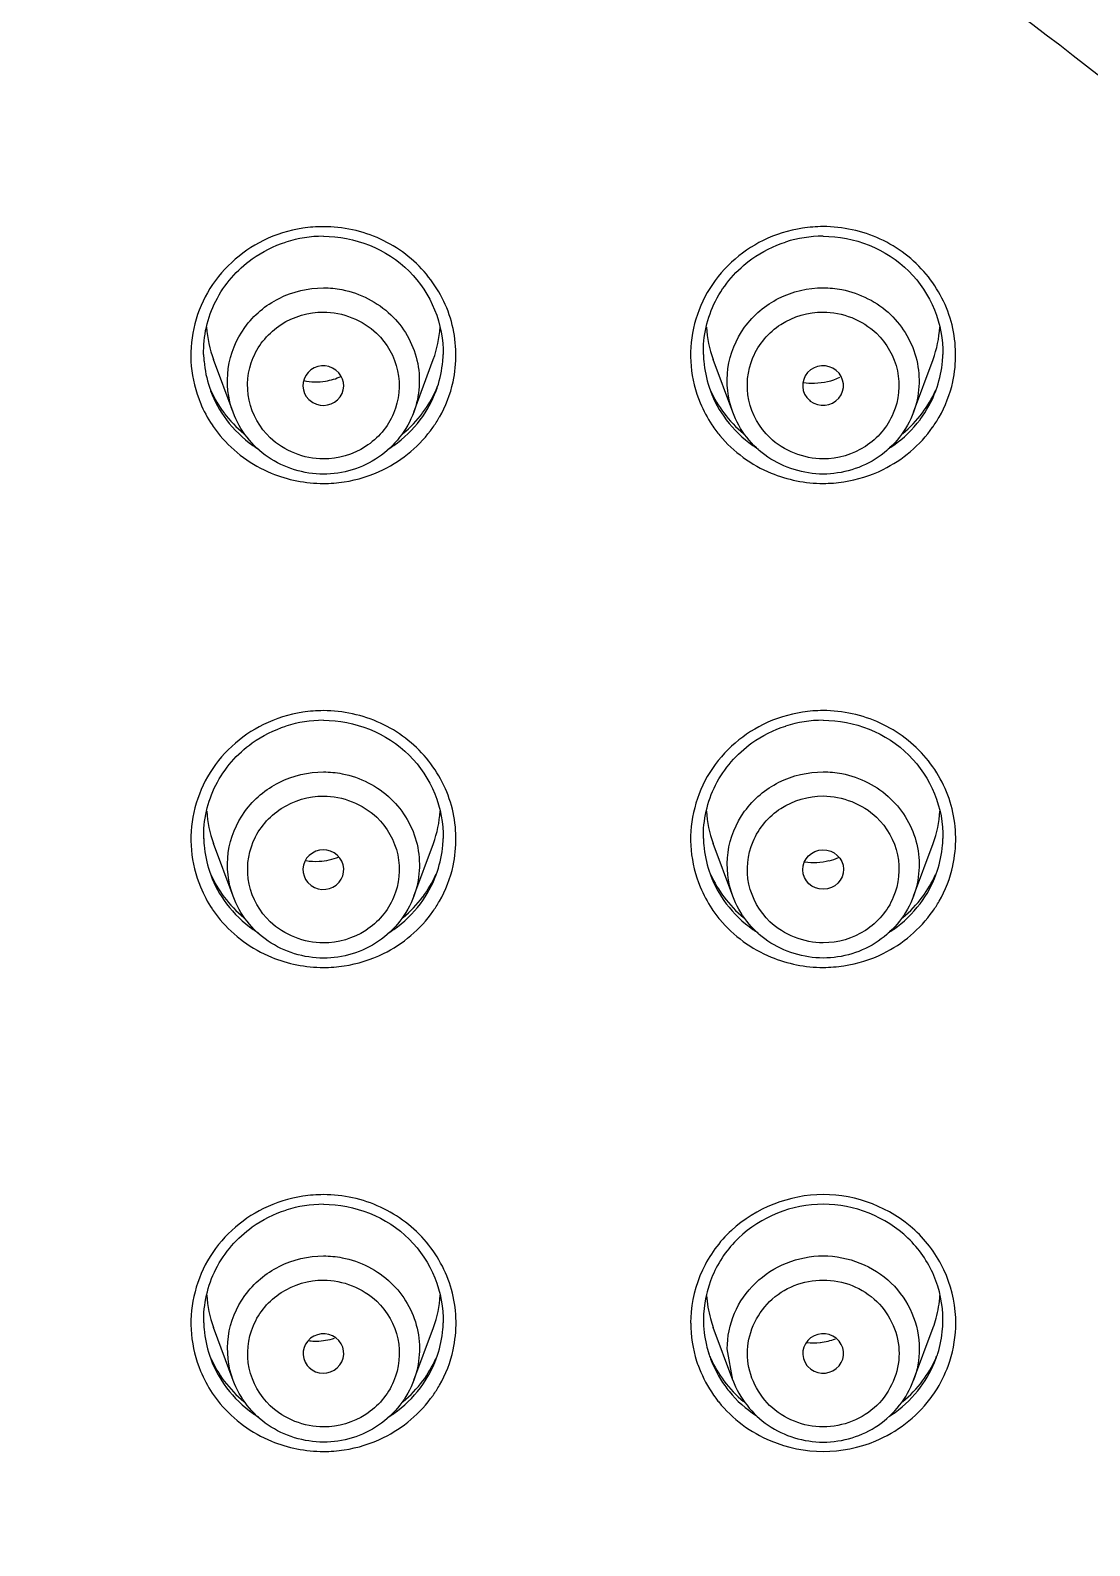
# Model space of a CAD drawing. Extents: x 1777 to 3131, y 3495 to 4487.
# Drawn here: x 2299.04 to 2314.72, y 4119.38 to 4141.81 of the extents above; entities that cross this region are included whole.
import ezdxf

# ---------------------------------------------------------------- set-up
doc = ezdxf.new("R2010")
doc.units = 0
doc.header["$LTSCALE"] = 30
doc.header["$MEASUREMENT"] = 0
for name, color, linetype in [('F3A55-R01_DXF_CONTINUOUS_LINE', 7, 'CONTINUOUS'), ('F3A55-R02_DXF_CONTINUOUS_LINE', 7, 'CONTINUOUS'), ('F3A55-R05_DXF_CONTINUOUS_LINE', 7, 'CONTINUOUS')]:
    doc.layers.add(name, color=color, linetype=linetype)

msp = doc.modelspace()

# ---------------------------------------------------------------- linework, layer by layer
at = {"layer": 'F3A55-R01_DXF_CONTINUOUS_LINE', "color": 9, "linetype": 'Continuous'}
for points, knots in [([(2291.632, 4163.749, 0), (2295.944, 4163.049, 0), (2304.434, 4160.78, 0), (2316.168, 4154.894, 0), (2326.405, 4146.785, 0), (2334.693, 4136.797, 0), (2340.671, 4125.36, 0), (2344.078, 4112.966, 0), (2344.762, 4100.161, 0), (2343.382, 4091.714, 0), (2342.255, 4087.625, 0)], [0, 0, 0, 0, 0.127243, 0.253926, 0.379839, 0.504913, 0.62922, 0.752956, 0.876436, 1, 1, 1, 1]), ([(2343.73, 4100.92, 0), (2343.731, 4107.979, 0), (2341.109, 4122.28, 0), (2329.833, 4140.943, 0), (2312.675, 4154.694, 0), (2298.688, 4159.478, 0), (2291.523, 4160.642, 0)], [0, 0, 0, 0, 0.246653, 0.495135, 0.746378, 1, 1, 1, 1]), ([(2219.682, 4100.723, 0), (2219.681, 4104.615, 0), (2220.475, 4112.433, 0), (2224.002, 4123.683, 0), (2229.73, 4134.05, 0), (2237.432, 4143.13, 0), (2246.816, 4150.577, 0), (2261.054, 4157.948, 0), (2281.172, 4161.836, 0), (2301.291, 4157.954, 0), (2315.533, 4150.591, 0), (2324.917, 4143.144, 0), (2332.626, 4134.07, 0), (2338.356, 4123.704, 0), (2341.887, 4112.455, 0), (2342.683, 4104.638, 0), (2342.683, 4100.746, 0)], [0, 0, 0, 0, 0.061575, 0.123304, 0.185315, 0.247693, 0.310467, 0.373601, 0.500005, 0.626397, 0.689539, 0.752312, 0.814687, 0.876699, 0.938429, 1, 1, 1, 1]), ([(2341.643, 4102.766, 0), (2341.469, 4107.612, 0), (2339.858, 4117.326, 0), (2333.819, 4130.815, 0), (2324.546, 4142.441, 0), (2316.6, 4148.461, 0), (2312.324, 4150.946, 0)], [0, 0, 0, 0, 0.247793, 0.496678, 0.747332, 1, 1, 1, 1])]:
    msp.add_open_spline(points, degree=3, knots=knots, dxfattribs=at)
at = {"layer": 'F3A55-R02_DXF_CONTINUOUS_LINE', "color": 7, "linetype": 'Continuous'}
msp.add_line((2312.447, 4122.15, 0), (2312.447, 4122.15, 0), dxfattribs=at)
at = {"layer": 'F3A55-R02_DXF_CONTINUOUS_LINE', "color": 9, "linetype": 'Continuous'}
for centre, radius, start, end in [((2303.376, 4136.888, 0), 2.02, 98.7151, 116.0871), ((2303.376, 4136.877, 0), 2.03, 90.0145, 98.682), ((2310.776, 4136.889, 0), 2.02, 98.7151, 116.0871), ((2310.776, 4136.878, 0), 2.03, 90.0145, 98.682), ((2303.275, 4137.011, 0), 1.862, 185.2102, 202.5484), ((2310.675, 4137.012, 0), 1.862, 185.2102, 202.5484), ((2303.308, 4137.074, 0), 1.709, 200.4537, 216.88), ((2303.444, 4137.075, 0), 1.709, 323.1362, 339.5625), ((2303.465, 4137.016, 0), 1.876, 330.26, 347.5483), ((2310.708, 4137.076, 0), 1.709, 200.4537, 216.88), ((2310.844, 4137.076, 0), 1.709, 323.1362, 339.5625), ((2310.865, 4137.017, 0), 1.876, 330.26, 347.5483), ((2303.295, 4137.022, 0), 1.885, 202.6166, 213.8624), ((2310.695, 4137.023, 0), 1.885, 202.6166, 213.8624), ((2303.454, 4137.023, 0), 1.888, 324.839, 330.2324), ((2310.854, 4137.024, 0), 1.888, 324.839, 330.2324), ((2303.309, 4137.031, 0), 1.902, 213.854, 219.8035), ((2310.709, 4137.032, 0), 1.902, 213.854, 219.8035), ((2303.352, 4137.117, 0), 1.77, 234.8788, 237.9224), ((2303.4, 4137.117, 0), 1.77, 302.0922, 305.1373), ((2310.752, 4137.118, 0), 1.77, 234.8788, 237.9224), ((2310.8, 4137.118, 0), 1.77, 302.0922, 305.1373), ((2303.376, 4137.136, 0), 2.03, 270.0145, 278.682), ((2303.376, 4137.126, 0), 2.02, 278.7151, 296.0871), ((2310.776, 4137.137, 0), 2.03, 270.0145, 278.682), ((2310.776, 4137.127, 0), 2.02, 278.7151, 296.0871), ((2303.377, 4129.723, 0), 2.02, 98.7151, 116.0871), ((2303.377, 4129.713, 0), 2.03, 90.0145, 98.682), ((2310.777, 4129.724, 0), 2.02, 98.7151, 116.0871), ((2310.777, 4129.714, 0), 2.03, 90.0145, 98.682), ((2303.276, 4129.847, 0), 1.862, 185.2102, 202.5484), ((2310.676, 4129.848, 0), 1.862, 185.2102, 202.5484), ((2303.309, 4129.91, 0), 1.709, 200.4537, 216.88), ((2303.445, 4129.91, 0), 1.709, 323.1362, 339.5625), ((2303.466, 4129.852, 0), 1.876, 330.26, 347.5483), ((2310.709, 4129.911, 0), 1.709, 200.4537, 216.88), ((2310.845, 4129.911, 0), 1.709, 323.1362, 339.5625), ((2310.866, 4129.853, 0), 1.876, 330.26, 347.5483), ((2303.296, 4129.858, 0), 1.885, 202.6166, 213.8624), ((2310.696, 4129.859, 0), 1.885, 202.6166, 213.8624), ((2303.455, 4129.859, 0), 1.888, 324.839, 330.2324), ((2310.855, 4129.86, 0), 1.888, 324.839, 330.2324), ((2303.31, 4129.866, 0), 1.902, 213.854, 219.8035), ((2310.71, 4129.867, 0), 1.902, 213.854, 219.8035), ((2303.353, 4129.953, 0), 1.77, 234.8788, 237.9224), ((2303.401, 4129.953, 0), 1.77, 302.0922, 305.1373), ((2310.753, 4129.954, 0), 1.77, 234.8788, 237.9224), ((2310.801, 4129.954, 0), 1.77, 302.0922, 305.1373), ((2303.377, 4129.972, 0), 2.03, 270.0145, 278.682), ((2303.377, 4129.961, 0), 2.02, 278.7151, 296.0871), ((2310.777, 4129.973, 0), 2.03, 270.0145, 278.682), ((2310.777, 4129.962, 0), 2.02, 278.7151, 296.0871), ((2303.378, 4122.559, 0), 2.02, 98.7151, 116.0871), ((2303.378, 4122.549, 0), 2.03, 90.0145, 98.682), ((2310.634, 4122.679, 0), 1.82, 177.5672, 180.0057), ((2310.921, 4122.679, 0), 1.82, 0.0106, 2.5693), ((2303.277, 4122.682, 0), 1.862, 185.2102, 202.5484), ((2303.31, 4122.746, 0), 1.709, 200.4537, 216.88), ((2303.446, 4122.746, 0), 1.709, 323.1362, 339.5625), ((2303.467, 4122.688, 0), 1.876, 330.26, 347.5483), ((2310.657, 4122.677, 0), 1.842, 197.7668, 198.7072), ((2310.848, 4122.746, 0), 1.706, 323.4117, 339.5504), ((2310.899, 4122.677, 0), 1.842, 340.1843, 342.2435), ((2303.297, 4122.693, 0), 1.885, 202.6166, 213.8624), ((2310.658, 4122.677, 0), 1.843, 198.7077, 199.8113), ((2310.694, 4122.692, 0), 1.881, 199.8621, 213.2555), ((2310.862, 4122.692, 0), 1.881, 326.7263, 340.1329), ((2303.456, 4122.695, 0), 1.888, 324.839, 330.2324), ((2303.311, 4122.702, 0), 1.902, 213.854, 219.8035), ((2310.704, 4122.699, 0), 1.893, 213.2509, 216.8081), ((2310.708, 4122.702, 0), 1.898, 216.81, 218.867), ((2310.852, 4122.699, 0), 1.894, 322.6582, 326.7312), ((2303.354, 4122.788, 0), 1.77, 234.8788, 237.9224), ((2303.402, 4122.788, 0), 1.77, 302.0922, 305.1373), ((2310.803, 4122.788, 0), 1.768, 302.3312, 305.9475), ((2303.378, 4122.807, 0), 2.03, 270.0145, 278.682), ((2303.378, 4122.797, 0), 2.02, 278.7151, 296.0871), ((2310.778, 4122.801, 0), 2.022, 247.3654, 292.5877)]:
    msp.add_arc(centre, radius, start, end, dxfattribs=at)
at = {"layer": 'F3A55-R02_DXF_CONTINUOUS_LINE', "color": 7, "linetype": 'Continuous'}
for centre, radius, start, end in [((2303.377, 4136.921, 0), 1.844, 90.0545, 107.5744), ((2310.777, 4136.922, 0), 1.844, 90.0545, 107.5744), ((2303.247, 4137.055, 0), 1.645, 181.4713, 184.8665), ((2303.505, 4137.055, 0), 1.645, 355.1493, 358.537), ((2310.647, 4137.056, 0), 1.645, 181.4713, 184.8665), ((2310.905, 4137.056, 0), 1.645, 355.1493, 358.537), ((2303.274, 4137.058, 0), 1.671, 184.887, 198.4233), ((2303.478, 4137.058, 0), 1.671, 341.5932, 355.1287), ((2310.674, 4137.059, 0), 1.671, 184.887, 198.4233), ((2310.878, 4137.059, 0), 1.671, 341.5932, 355.1287), ((2303.252, 4137.051, 0), 1.648, 198.4463, 200.3758), ((2303.288, 4137.191, 0), 1.731, 202.4826, 204.2406), ((2303.307, 4137.201, 0), 1.752, 204.2668, 216.8864), ((2303.444, 4137.201, 0), 1.752, 323.1297, 335.7493), ((2303.464, 4137.191, 0), 1.731, 335.7755, 337.534), ((2303.5, 4137.051, 0), 1.648, 339.6404, 341.5703), ((2310.652, 4137.052, 0), 1.648, 198.4463, 200.3758), ((2310.688, 4137.192, 0), 1.731, 202.4826, 204.2406), ((2310.707, 4137.202, 0), 1.752, 204.2668, 216.8864), ((2310.844, 4137.202, 0), 1.752, 323.1297, 335.7493), ((2310.864, 4137.192, 0), 1.731, 335.7755, 337.534), ((2310.9, 4137.052, 0), 1.648, 339.6404, 341.5703), ((2303.338, 4137.226, 0), 1.792, 216.9604, 230.4715), ((2303.414, 4137.226, 0), 1.792, 309.5446, 323.0558), ((2310.738, 4137.227, 0), 1.792, 216.9604, 230.4715), ((2310.814, 4137.227, 0), 1.792, 309.5446, 323.0558), ((2303.378, 4129.756, 0), 1.844, 90.0545, 107.5744), ((2310.778, 4129.757, 0), 1.844, 90.0545, 107.5744), ((2303.248, 4129.891, 0), 1.645, 181.4713, 184.8665), ((2303.275, 4129.893, 0), 1.671, 184.887, 198.4233), ((2303.479, 4129.893, 0), 1.671, 341.5932, 355.1287), ((2303.506, 4129.891, 0), 1.645, 355.1493, 358.537), ((2310.648, 4129.892, 0), 1.645, 181.4713, 184.8665), ((2310.675, 4129.894, 0), 1.671, 184.887, 198.4233), ((2310.879, 4129.894, 0), 1.671, 341.5932, 355.1287), ((2310.906, 4129.892, 0), 1.645, 355.1493, 358.537), ((2303.253, 4129.887, 0), 1.648, 198.4463, 200.3758), ((2303.289, 4130.027, 0), 1.731, 202.4826, 204.2406), ((2303.308, 4130.036, 0), 1.752, 204.2668, 216.8864), ((2303.445, 4130.036, 0), 1.752, 323.1297, 335.7493), ((2303.465, 4130.027, 0), 1.731, 335.7755, 337.534), ((2303.501, 4129.887, 0), 1.648, 339.6404, 341.5703), ((2310.653, 4129.888, 0), 1.648, 198.4463, 200.3758), ((2310.689, 4130.028, 0), 1.731, 202.4826, 204.2406), ((2310.708, 4130.037, 0), 1.752, 204.2668, 216.8864), ((2310.845, 4130.037, 0), 1.752, 323.1297, 335.7493), ((2310.865, 4130.028, 0), 1.731, 335.7755, 337.534), ((2310.901, 4129.888, 0), 1.648, 339.6404, 341.5703), ((2303.339, 4130.062, 0), 1.792, 216.9604, 230.4715), ((2303.415, 4130.062, 0), 1.792, 309.5446, 323.0558), ((2310.739, 4130.063, 0), 1.792, 216.9604, 230.4715), ((2310.815, 4130.063, 0), 1.792, 309.5446, 323.0558), ((2303.379, 4122.592, 0), 1.844, 90.0545, 107.5744), ((2303.249, 4122.726, 0), 1.645, 181.4713, 184.8665), ((2303.276, 4122.729, 0), 1.671, 184.887, 198.4233), ((2303.48, 4122.729, 0), 1.671, 341.5932, 355.1287), ((2303.507, 4122.726, 0), 1.645, 355.1493, 358.537), ((2310.676, 4122.732, 0), 1.672, 180.0402, 193.1263), ((2310.871, 4122.734, 0), 1.681, 342.4949, 355.1764), ((2310.898, 4122.731, 0), 1.653, 355.1887, 359.9996), ((2310.675, 4122.732, 0), 1.671, 193.1406, 197.5626), ((2303.254, 4122.723, 0), 1.648, 198.4463, 200.3758), ((2303.29, 4122.863, 0), 1.731, 202.4826, 204.2406), ((2303.309, 4122.872, 0), 1.752, 204.2668, 216.8864), ((2303.446, 4122.872, 0), 1.752, 323.1297, 335.7493), ((2303.466, 4122.863, 0), 1.731, 335.7755, 337.534), ((2303.502, 4122.723, 0), 1.648, 339.6404, 341.5703), ((2310.685, 4122.861, 0), 1.725, 201.5616, 204.2347), ((2310.683, 4122.734, 0), 1.679, 197.5617, 200.3777), ((2310.708, 4122.746, 0), 1.707, 200.4459, 215.553), ((2310.707, 4122.872, 0), 1.75, 204.2646, 216.9006), ((2310.849, 4122.872, 0), 1.75, 323.1156, 335.7516), ((2310.871, 4122.861, 0), 1.725, 335.7815, 338.45), ((2310.885, 4122.73, 0), 1.667, 339.6413, 342.4729), ((2303.34, 4122.898, 0), 1.792, 216.9604, 230.4715), ((2303.416, 4122.898, 0), 1.792, 309.5446, 323.0558), ((2310.741, 4122.9, 0), 1.794, 216.9688, 230.4679), ((2310.716, 4122.752, 0), 1.717, 215.5496, 219.1158), ((2310.815, 4122.9, 0), 1.794, 309.5552, 323.0474)]:
    msp.add_arc(centre, radius, start, end, dxfattribs=at)
at = {"layer": 'F3A55-R02_DXF_CONTINUOUS_LINE', "color": 9, "linetype": 'Continuous'}
for points, knots in [([(2284.648, 4158.785, 0), (2289.945, 4158.488, 0), (2300.486, 4156.523, 0), (2314.93, 4149.652, 0), (2327.019, 4139.344, 0), (2332.963, 4130.591, 0), (2335.271, 4125.939, 0)], [0, 0, 0, 0, 0.252458, 0.503639, 0.75287, 1, 1, 1, 1]), ([(2340.26, 4100.555, 0), (2340.26, 4104.294, 0), (2339.495, 4111.803, 0), (2336.102, 4122.608, 0), (2330.597, 4132.564, 0), (2323.194, 4141.284, 0), (2314.18, 4148.434, 0), (2303.903, 4153.743, 0), (2292.762, 4157.01, 0), (2285.032, 4157.745, 0), (2281.173, 4157.744, 0)], [0, 0, 0, 0, 0.123011, 0.246323, 0.370202, 0.494815, 0.620217, 0.746344, 0.873021, 1, 1, 1, 1]), ([(2281.173, 4157.32, 0), (2285.005, 4157.32, 0), (2292.681, 4156.591, 0), (2303.743, 4153.347, 0), (2313.947, 4148.075, 0), (2322.897, 4140.975, 0), (2330.248, 4132.318, 0), (2335.714, 4122.432, 0), (2339.083, 4111.703, 0), (2339.843, 4104.247, 0), (2339.843, 4100.535, 0)], [0, 0, 0, 0, 0.126979, 0.253656, 0.379783, 0.505185, 0.629798, 0.753677, 0.876989, 1, 1, 1, 1]), ([(2290.42, 4151.979, 0), (2295.73, 4151.073, 0), (2306.107, 4147.681, 0), (2319.377, 4138.284, 0), (2329.144, 4125.446, 0), (2332.705, 4115.306, 0), (2333.646, 4110.142, 0)], [0, 0, 0, 0, 0.253201, 0.504427, 0.75322, 1, 1, 1, 1]), ([(2305.296, 4136.612, 0), (2305.356, 4136.885, 0), (2305.349, 4137.47, 0), (2304.948, 4138.248, 0), (2304.246, 4138.782, 0), (2303.664, 4138.907, 0), (2303.376, 4138.907, 0)], [0, 0, 0, 0, 0.246406, 0.494418, 0.745837, 1, 1, 1, 1]), ([(2312.696, 4136.613, 0), (2312.756, 4136.886, 0), (2312.749, 4137.471, 0), (2312.348, 4138.249, 0), (2311.646, 4138.783, 0), (2311.064, 4138.908, 0), (2310.776, 4138.908, 0)], [0, 0, 0, 0, 0.246406, 0.494418, 0.745837, 1, 1, 1, 1]), ([(2302.488, 4138.702, 0), (2302.149, 4138.535, 0), (2301.558, 4137.997, 0), (2301.387, 4137.212, 0), (2301.42, 4136.842, 0)], [0, 0, 0, 0, 0.503911, 1, 1, 1, 1]), ([(2309.888, 4138.703, 0), (2309.549, 4138.536, 0), (2308.958, 4137.998, 0), (2308.787, 4137.213, 0), (2308.82, 4136.843, 0)], [0, 0, 0, 0, 0.503911, 1, 1, 1, 1]), ([(2302.489, 4131.537, 0), (2302.15, 4131.371, 0), (2301.559, 4130.832, 0), (2301.388, 4130.047, 0), (2301.421, 4129.678, 0)], [0, 0, 0, 0, 0.503911, 1, 1, 1, 1]), ([(2305.297, 4129.448, 0), (2305.357, 4129.721, 0), (2305.35, 4130.305, 0), (2304.949, 4131.084, 0), (2304.247, 4131.617, 0), (2303.665, 4131.743, 0), (2303.377, 4131.743, 0)], [0, 0, 0, 0, 0.246406, 0.494418, 0.745837, 1, 1, 1, 1]), ([(2309.889, 4131.538, 0), (2309.55, 4131.372, 0), (2308.959, 4130.833, 0), (2308.788, 4130.048, 0), (2308.821, 4129.679, 0)], [0, 0, 0, 0, 0.503911, 1, 1, 1, 1]), ([(2312.697, 4129.449, 0), (2312.757, 4129.722, 0), (2312.75, 4130.307, 0), (2312.349, 4131.085, 0), (2311.647, 4131.618, 0), (2311.065, 4131.744, 0), (2310.777, 4131.744, 0)], [0, 0, 0, 0, 0.246406, 0.494418, 0.745837, 1, 1, 1, 1]), ([(2302.49, 4124.373, 0), (2302.151, 4124.207, 0), (2301.56, 4123.668, 0), (2301.389, 4122.883, 0), (2301.422, 4122.513, 0)], [0, 0, 0, 0, 0.503911, 1, 1, 1, 1]), ([(2305.298, 4122.283, 0), (2305.358, 4122.557, 0), (2305.351, 4123.141, 0), (2304.95, 4123.919, 0), (2304.248, 4124.453, 0), (2303.666, 4124.579, 0), (2303.378, 4124.579, 0)], [0, 0, 0, 0, 0.246406, 0.494418, 0.745837, 1, 1, 1, 1]), ([(2312.739, 4122.761, 0), (2312.728, 4123.002, 0), (2312.608, 4123.487, 0), (2312.023, 4124.287, 0), (2310.776, 4124.776, 0), (2309.529, 4124.284, 0), (2308.946, 4123.483, 0), (2308.827, 4122.997, 0), (2308.816, 4122.756, 0)], [0, 0, 0, 0, 0.124284, 0.249629, 0.500001, 0.750368, 0.875715, 1, 1, 1, 1])]:
    msp.add_open_spline(points, degree=3, knots=knots, dxfattribs=at)
at = {"layer": 'F3A55-R02_DXF_CONTINUOUS_LINE', "color": 7, "linetype": 'Continuous'}
for points, knots in [([(2303.376, 4138.765, 0), (2303.833, 4138.765, 0), (2304.777, 4138.403, 0), (2305.16, 4137.457, 0), (2305.149, 4137.013, 0)], [0, 0, 0, 0, 0.507035, 1, 1, 1, 1]), ([(2310.776, 4138.766, 0), (2311.233, 4138.766, 0), (2312.177, 4138.404, 0), (2312.56, 4137.458, 0), (2312.549, 4137.014, 0)], [0, 0, 0, 0, 0.507035, 1, 1, 1, 1]), ([(2301.603, 4137.013, 0), (2301.596, 4137.283, 0), (2301.722, 4137.841, 0), (2302.098, 4138.269, 0), (2302.321, 4138.429, 0)], [0, 0, 0, 0, 0.496276, 1, 1, 1, 1]), ([(2309.003, 4137.014, 0), (2308.996, 4137.284, 0), (2309.122, 4137.842, 0), (2309.498, 4138.27, 0), (2309.721, 4138.43, 0)], [0, 0, 0, 0, 0.496276, 1, 1, 1, 1]), ([(2303.377, 4131.601, 0), (2303.834, 4131.601, 0), (2304.778, 4131.239, 0), (2305.161, 4130.293, 0), (2305.15, 4129.849, 0)], [0, 0, 0, 0, 0.507035, 1, 1, 1, 1]), ([(2310.777, 4131.602, 0), (2311.234, 4131.602, 0), (2312.178, 4131.24, 0), (2312.561, 4130.294, 0), (2312.55, 4129.85, 0)], [0, 0, 0, 0, 0.507035, 1, 1, 1, 1]), ([(2301.604, 4129.848, 0), (2301.597, 4130.119, 0), (2301.723, 4130.676, 0), (2302.099, 4131.105, 0), (2302.322, 4131.265, 0)], [0, 0, 0, 0, 0.496276, 1, 1, 1, 1]), ([(2309.004, 4129.849, 0), (2308.997, 4130.12, 0), (2309.123, 4130.677, 0), (2309.499, 4131.106, 0), (2309.722, 4131.266, 0)], [0, 0, 0, 0, 0.496276, 1, 1, 1, 1]), ([(2303.378, 4124.436, 0), (2303.835, 4124.436, 0), (2304.779, 4124.075, 0), (2305.162, 4123.129, 0), (2305.151, 4122.684, 0)], [0, 0, 0, 0, 0.507035, 1, 1, 1, 1]), ([(2312.551, 4122.727, 0), (2312.551, 4122.949, 0), (2312.457, 4123.402, 0), (2311.935, 4124.157, 0), (2310.778, 4124.625, 0), (2309.621, 4124.157, 0), (2309.099, 4123.401, 0), (2309.005, 4122.949, 0), (2309.005, 4122.727, 0)], [0, 0, 0, 0, 0.123856, 0.249059, 0.499999, 0.75094, 0.876144, 1, 1, 1, 1]), ([(2301.605, 4122.684, 0), (2301.598, 4122.955, 0), (2301.724, 4123.512, 0), (2302.1, 4123.941, 0), (2302.323, 4124.101, 0)], [0, 0, 0, 0, 0.496276, 1, 1, 1, 1])]:
    msp.add_open_spline(points, degree=3, knots=knots, dxfattribs=at)
for points in [[(2302.321, 4138.429, 0), (2302.473, 4138.537, 0), (2302.643, 4138.622, 0), (2302.821, 4138.679, 0)], [(2309.721, 4138.43, 0), (2309.873, 4138.538, 0), (2310.043, 4138.623, 0), (2310.221, 4138.68, 0)], [(2302.322, 4131.265, 0), (2302.474, 4131.373, 0), (2302.644, 4131.458, 0), (2302.822, 4131.514, 0)], [(2309.722, 4131.266, 0), (2309.874, 4131.374, 0), (2310.044, 4131.459, 0), (2310.222, 4131.516, 0)], [(2302.323, 4124.101, 0), (2302.475, 4124.209, 0), (2302.645, 4124.294, 0), (2302.823, 4124.35, 0)]]:
    msp.add_open_spline(points, degree=3, dxfattribs=at)
at = {"layer": 'F3A55-R02_DXF_CONTINUOUS_LINE', "color": 9, "linetype": 'Continuous'}
for points in [[(2301.941, 4136.049, 0), (2302.05, 4135.903, 0), (2302.185, 4135.774, 0), (2302.333, 4135.669, 0)], [(2304.419, 4135.669, 0), (2304.568, 4135.774, 0), (2304.702, 4135.903, 0), (2304.811, 4136.049, 0)], [(2309.341, 4136.05, 0), (2309.45, 4135.904, 0), (2309.585, 4135.775, 0), (2309.733, 4135.67, 0)], [(2311.819, 4135.67, 0), (2311.968, 4135.775, 0), (2312.102, 4135.905, 0), (2312.211, 4136.05, 0)], [(2301.848, 4135.813, 0), (2302.048, 4135.573, 0), (2302.316, 4135.378, 0), (2302.605, 4135.259, 0)], [(2304.264, 4135.312, 0), (2304.552, 4135.453, 0), (2304.813, 4135.673, 0), (2304.998, 4135.936, 0)], [(2309.248, 4135.814, 0), (2309.448, 4135.574, 0), (2309.716, 4135.379, 0), (2310.005, 4135.26, 0)], [(2311.664, 4135.313, 0), (2311.952, 4135.454, 0), (2312.213, 4135.675, 0), (2312.398, 4135.937, 0)], [(2302.605, 4135.259, 0), (2302.847, 4135.159, 0), (2303.114, 4135.106, 0), (2303.376, 4135.106, 0)], [(2310.005, 4135.26, 0), (2310.247, 4135.16, 0), (2310.514, 4135.107, 0), (2310.776, 4135.107, 0)], [(2301.942, 4128.884, 0), (2302.051, 4128.739, 0), (2302.186, 4128.609, 0), (2302.335, 4128.505, 0)], [(2304.42, 4128.505, 0), (2304.569, 4128.61, 0), (2304.703, 4128.739, 0), (2304.812, 4128.885, 0)], [(2309.342, 4128.886, 0), (2309.451, 4128.74, 0), (2309.586, 4128.61, 0), (2309.735, 4128.506, 0)], [(2311.82, 4128.506, 0), (2311.969, 4128.611, 0), (2312.103, 4128.74, 0), (2312.212, 4128.886, 0)], [(2301.849, 4128.649, 0), (2302.049, 4128.409, 0), (2302.317, 4128.214, 0), (2302.606, 4128.095, 0)], [(2304.265, 4128.147, 0), (2304.553, 4128.289, 0), (2304.814, 4128.509, 0), (2304.999, 4128.772, 0)], [(2309.249, 4128.65, 0), (2309.449, 4128.41, 0), (2309.717, 4128.215, 0), (2310.006, 4128.096, 0)], [(2311.665, 4128.149, 0), (2311.953, 4128.29, 0), (2312.214, 4128.51, 0), (2312.399, 4128.773, 0)], [(2302.606, 4128.095, 0), (2302.848, 4127.994, 0), (2303.115, 4127.942, 0), (2303.377, 4127.942, 0)], [(2310.006, 4128.096, 0), (2310.248, 4127.995, 0), (2310.515, 4127.943, 0), (2310.777, 4127.943, 0)], [(2308.815, 4122.679, 0), (2308.815, 4122.489, 0), (2308.845, 4122.296, 0), (2308.903, 4122.115, 0)], [(2312.653, 4122.116, 0), (2312.711, 4122.297, 0), (2312.741, 4122.489, 0), (2312.741, 4122.679, 0)], [(2301.943, 4121.72, 0), (2302.052, 4121.575, 0), (2302.187, 4121.445, 0), (2302.336, 4121.34, 0)], [(2304.421, 4121.341, 0), (2304.57, 4121.445, 0), (2304.704, 4121.575, 0), (2304.813, 4121.721, 0)], [(2309.384, 4121.669, 0), (2309.497, 4121.529, 0), (2309.634, 4121.407, 0), (2309.784, 4121.308, 0)], [(2311.841, 4121.356, 0), (2311.984, 4121.46, 0), (2312.113, 4121.587, 0), (2312.218, 4121.729, 0)], [(2301.85, 4121.485, 0), (2302.05, 4121.245, 0), (2302.318, 4121.05, 0), (2302.607, 4120.93, 0)], [(2304.266, 4120.983, 0), (2304.554, 4121.125, 0), (2304.815, 4121.345, 0), (2305, 4121.608, 0)], [(2309.23, 4121.511, 0), (2309.431, 4121.261, 0), (2309.704, 4121.058, 0), (2310, 4120.934, 0)], [(2311.555, 4120.934, 0), (2311.866, 4121.064, 0), (2312.153, 4121.282, 0), (2312.357, 4121.55, 0)], [(2302.607, 4120.93, 0), (2302.849, 4120.83, 0), (2303.116, 4120.778, 0), (2303.378, 4120.778, 0)]]:
    msp.add_open_spline(points, degree=3, dxfattribs=at)
at = {"layer": 'F3A55-R05_DXF_CONTINUOUS_LINE', "color": 7, "linetype": 'Continuous'}
for p, q in [((2302.038, 4136.159, 0), (2301.748, 4136.941, 0)), ((2304.714, 4136.159, 0), (2305.004, 4136.941, 0)), ((2309.438, 4136.16, 0), (2309.148, 4136.942, 0)), ((2312.114, 4136.16, 0), (2312.404, 4136.942, 0)), ((2303.161, 4136.348, 0), (2303.22, 4136.303, 0)), ((2310.574, 4136.337, 0), (2310.586, 4136.326, 0)), ((2302.039, 4128.995, 0), (2301.749, 4129.776, 0)), ((2304.715, 4128.995, 0), (2305.005, 4129.777, 0)), ((2309.439, 4128.996, 0), (2309.149, 4129.777, 0)), ((2312.115, 4128.996, 0), (2312.405, 4129.778, 0)), ((2303.148, 4129.2, 0), (2303.195, 4129.157, 0)), ((2302.04, 4121.83, 0), (2301.75, 4122.612, 0)), ((2304.716, 4121.831, 0), (2305.006, 4122.613, 0)), ((2309.44, 4121.831, 0), (2309.15, 4122.613, 0)), ((2312.116, 4121.832, 0), (2312.406, 4122.614, 0)), ((2303.138, 4122.05, 0), (2303.164, 4122.02, 0)), ((2310.549, 4122.036, 0), (2310.535, 4122.052, 0))]:
    msp.add_line(p, q, dxfattribs=at)
at = {"layer": 'F3A55-R05_DXF_CONTINUOUS_LINE', "color": 9, "linetype": 'Continuous'}
msp.add_line((2309.44, 4121.831, 0), (2309.357, 4122.297, 0), dxfattribs=at)
at = {"layer": 'F3A55-R05_DXF_CONTINUOUS_LINE', "color": 7, "linetype": 'Continuous'}
for centre, radius, start, end in [((2303.284, 4137.51, 0), 1.639, 183.1893, 200.3406), ((2303.467, 4137.51, 0), 1.639, 339.6761, 356.8038), ((2310.684, 4137.511, 0), 1.639, 183.1893, 200.3406), ((2310.867, 4137.511, 0), 1.639, 339.6761, 356.8038), ((2303.265, 4137.537, 0), 0.926, 278.8074, 293.8074), ((2310.628, 4137.54, 0), 0.95, 261.2817, 271.3089), ((2303.285, 4130.346, 0), 1.639, 183.1893, 200.3406), ((2303.468, 4130.346, 0), 1.639, 339.6761, 356.8038), ((2310.685, 4130.347, 0), 1.639, 183.1893, 200.3406), ((2310.868, 4130.347, 0), 1.639, 339.6761, 356.8038), ((2303.267, 4130.409, 0), 0.897, 260.514, 273.0291), ((2310.632, 4130.402, 0), 0.912, 284.7014, 294.2072), ((2303.286, 4123.182, 0), 1.639, 183.1893, 200.3406), ((2303.469, 4123.182, 0), 1.639, 339.6761, 356.8038), ((2310.687, 4123.183, 0), 1.639, 183.3202, 195.5358), ((2310.869, 4123.183, 0), 1.639, 344.6284, 356.6986), ((2310.676, 4123.18, 0), 1.628, 195.5417, 200.3679), ((2310.88, 4123.18, 0), 1.628, 339.649, 344.6239), ((2303.268, 4123.275, 0), 0.865, 263.4623, 270.3784), ((2303.267, 4123.283, 0), 0.872, 270.4424, 288.4209), ((2310.631, 4123.285, 0), 0.9, 263.9944, 276.6201), ((2310.631, 4123.28, 0), 0.896, 276.6874, 291.4581)]:
    msp.add_arc(centre, radius, start, end, dxfattribs=at)
for centre, major_axis, ratio, start_param, end_param in [((2303.375, 4136.554, 0), (0.302, 0.005), 0.968643, -2.126925, 3.907572), ((2310.775, 4136.555, 0), (0.302, 0.006), 0.968406, -2.266347, 3.964089), ((2303.376, 4129.39, 0), (0.302, 0.004), 0.968358, -2.22673, 3.840588), ((2303.377, 4122.227, 0), (0.301, 0.003), 0.968136, -2.365441, 3.784312), ((2310.777, 4122.228, 0), (0.302, 0.004), 0.967907, -2.438285, 3.772838)]:
    msp.add_ellipse(centre, major_axis=major_axis, ratio=ratio, start_param=start_param, end_param=end_param, dxfattribs=at)
msp.add_ellipse((2310.776, 4129.391, 0), major_axis=(0.302, 0.005), ratio=0.968125, dxfattribs=at)
at = {"layer": 'F3A55-R05_DXF_CONTINUOUS_LINE', "color": 9, "linetype": 'Continuous'}
for points, knots in [([(2302.038, 4136.159, 0), (2301.963, 4136.363, 0), (2301.912, 4136.818, 0), (2302.171, 4137.451, 0), (2302.698, 4137.895, 0), (2303.151, 4138.001, 0), (2303.376, 4138.001, 0)], [0, 0, 0, 0, 0.246696, 0.494426, 0.745662, 1, 1, 1, 1]), ([(2303.376, 4138.001, 0), (2303.468, 4138.001, 0), (2303.831, 4137.968, 0), (2304.179, 4137.791, 0), (2304.375, 4137.604, 0)], [0, 0, 0, 0, 0.253569, 1, 1, 1, 1]), ([(2309.438, 4136.16, 0), (2309.363, 4136.364, 0), (2309.312, 4136.819, 0), (2309.571, 4137.452, 0), (2310.098, 4137.896, 0), (2310.551, 4138.002, 0), (2310.776, 4138.002, 0)], [0, 0, 0, 0, 0.246696, 0.494426, 0.745662, 1, 1, 1, 1]), ([(2310.776, 4138.002, 0), (2310.868, 4138.002, 0), (2311.231, 4137.969, 0), (2311.579, 4137.792, 0), (2311.775, 4137.605, 0)], [0, 0, 0, 0, 0.253569, 1, 1, 1, 1]), ([(2302.587, 4135.783, 0), (2302.434, 4135.929, 0), (2302.209, 4136.324, 0), (2302.277, 4136.998, 0), (2302.717, 4137.516, 0), (2303.159, 4137.643, 0), (2303.376, 4137.643, 0)], [0, 0, 0, 0, 0.248729, 0.495606, 0.74569, 1, 1, 1, 1]), ([(2304.375, 4137.604, 0), (2304.562, 4137.425, 0), (2304.841, 4136.95, 0), (2304.803, 4136.4, 0), (2304.714, 4136.159, 0)], [0, 0, 0, 0, 0.501967, 1, 1, 1, 1]), ([(2309.987, 4135.784, 0), (2309.834, 4135.93, 0), (2309.609, 4136.325, 0), (2309.677, 4136.999, 0), (2310.117, 4137.517, 0), (2310.559, 4137.644, 0), (2310.776, 4137.644, 0)], [0, 0, 0, 0, 0.248729, 0.495606, 0.74569, 1, 1, 1, 1]), ([(2311.775, 4137.605, 0), (2311.962, 4137.426, 0), (2312.241, 4136.951, 0), (2312.203, 4136.401, 0), (2312.114, 4136.16, 0)], [0, 0, 0, 0, 0.501967, 1, 1, 1, 1]), ([(2304.165, 4137.329, 0), (2304.318, 4137.182, 0), (2304.543, 4136.788, 0), (2304.475, 4136.114, 0), (2304.035, 4135.596, 0), (2303.593, 4135.469, 0), (2303.376, 4135.469, 0)], [0, 0, 0, 0, 0.248729, 0.495606, 0.74569, 1, 1, 1, 1]), ([(2311.565, 4137.33, 0), (2311.718, 4137.183, 0), (2311.943, 4136.789, 0), (2311.875, 4136.115, 0), (2311.435, 4135.597, 0), (2310.993, 4135.47, 0), (2310.776, 4135.47, 0)], [0, 0, 0, 0, 0.248729, 0.495606, 0.74569, 1, 1, 1, 1]), ([(2302.039, 4128.995, 0), (2301.964, 4129.199, 0), (2301.913, 4129.653, 0), (2302.172, 4130.287, 0), (2302.699, 4130.731, 0), (2303.152, 4130.836, 0), (2303.377, 4130.836, 0)], [0, 0, 0, 0, 0.246696, 0.494426, 0.745662, 1, 1, 1, 1]), ([(2303.377, 4130.836, 0), (2303.469, 4130.836, 0), (2303.832, 4130.803, 0), (2304.18, 4130.627, 0), (2304.376, 4130.439, 0)], [0, 0, 0, 0, 0.253569, 1, 1, 1, 1]), ([(2309.439, 4128.996, 0), (2309.364, 4129.2, 0), (2309.313, 4129.654, 0), (2309.572, 4130.288, 0), (2310.099, 4130.732, 0), (2310.552, 4130.837, 0), (2310.777, 4130.837, 0)], [0, 0, 0, 0, 0.246696, 0.494426, 0.745662, 1, 1, 1, 1]), ([(2310.777, 4130.837, 0), (2310.869, 4130.838, 0), (2311.232, 4130.804, 0), (2311.58, 4130.628, 0), (2311.776, 4130.44, 0)], [0, 0, 0, 0, 0.253569, 1, 1, 1, 1]), ([(2302.588, 4128.618, 0), (2302.435, 4128.765, 0), (2302.21, 4129.16, 0), (2302.278, 4129.833, 0), (2302.718, 4130.351, 0), (2303.16, 4130.479, 0), (2303.377, 4130.479, 0)], [0, 0, 0, 0, 0.248729, 0.495606, 0.74569, 1, 1, 1, 1]), ([(2304.376, 4130.439, 0), (2304.563, 4130.26, 0), (2304.842, 4129.786, 0), (2304.804, 4129.236, 0), (2304.715, 4128.995, 0)], [0, 0, 0, 0, 0.501967, 1, 1, 1, 1]), ([(2309.988, 4128.619, 0), (2309.835, 4128.766, 0), (2309.61, 4129.161, 0), (2309.678, 4129.835, 0), (2310.118, 4130.353, 0), (2310.56, 4130.48, 0), (2310.777, 4130.48, 0)], [0, 0, 0, 0, 0.248729, 0.495606, 0.74569, 1, 1, 1, 1]), ([(2311.776, 4130.44, 0), (2311.963, 4130.261, 0), (2312.242, 4129.787, 0), (2312.204, 4129.237, 0), (2312.115, 4128.996, 0)], [0, 0, 0, 0, 0.501967, 1, 1, 1, 1]), ([(2304.166, 4130.165, 0), (2304.319, 4130.018, 0), (2304.544, 4129.624, 0), (2304.476, 4128.95, 0), (2304.036, 4128.432, 0), (2303.594, 4128.305, 0), (2303.377, 4128.305, 0)], [0, 0, 0, 0, 0.248729, 0.495606, 0.74569, 1, 1, 1, 1]), ([(2311.566, 4130.166, 0), (2311.719, 4130.019, 0), (2311.944, 4129.625, 0), (2311.876, 4128.951, 0), (2311.436, 4128.433, 0), (2310.994, 4128.306, 0), (2310.777, 4128.306, 0)], [0, 0, 0, 0, 0.248729, 0.495606, 0.74569, 1, 1, 1, 1]), ([(2302.04, 4121.83, 0), (2301.965, 4122.034, 0), (2301.914, 4122.489, 0), (2302.173, 4123.122, 0), (2302.7, 4123.567, 0), (2303.153, 4123.672, 0), (2303.378, 4123.672, 0)], [0, 0, 0, 0, 0.246696, 0.494426, 0.745662, 1, 1, 1, 1]), ([(2303.378, 4123.672, 0), (2303.47, 4123.672, 0), (2303.833, 4123.639, 0), (2304.181, 4123.463, 0), (2304.377, 4123.275, 0)], [0, 0, 0, 0, 0.253569, 1, 1, 1, 1]), ([(2309.357, 4122.297, 0), (2309.357, 4122.476, 0), (2309.432, 4122.84, 0), (2309.85, 4123.447, 0), (2310.778, 4123.824, 0), (2311.705, 4123.448, 0), (2312.124, 4122.841, 0), (2312.2, 4122.476, 0), (2312.2, 4122.297, 0)], [0, 0, 0, 0, 0.124293, 0.249668, 0.49999, 0.750316, 0.875702, 1, 1, 1, 1]), ([(2302.589, 4121.454, 0), (2302.436, 4121.601, 0), (2302.211, 4121.996, 0), (2302.279, 4122.669, 0), (2302.719, 4123.187, 0), (2303.161, 4123.314, 0), (2303.378, 4123.314, 0)], [0, 0, 0, 0, 0.248729, 0.495606, 0.74569, 1, 1, 1, 1]), ([(2304.377, 4123.275, 0), (2304.564, 4123.096, 0), (2304.843, 4122.622, 0), (2304.805, 4122.072, 0), (2304.716, 4121.831, 0)], [0, 0, 0, 0, 0.501967, 1, 1, 1, 1]), ([(2309.655, 4122.228, 0), (2309.655, 4122.507, 0), (2309.907, 4123.092, 0), (2310.778, 4123.428, 0), (2311.648, 4123.092, 0), (2311.901, 4122.507, 0), (2311.901, 4122.229, 0)], [0, 0, 0, 0, 0.247137, 0.499987, 0.752844, 1, 1, 1, 1]), ([(2304.167, 4123.001, 0), (2304.32, 4122.854, 0), (2304.545, 4122.459, 0), (2304.477, 4121.786, 0), (2304.037, 4121.268, 0), (2303.595, 4121.141, 0), (2303.378, 4121.141, 0)], [0, 0, 0, 0, 0.248729, 0.495606, 0.74569, 1, 1, 1, 1]), ([(2311.901, 4122.229, 0), (2311.901, 4121.95, 0), (2311.649, 4121.365, 0), (2310.778, 4121.029, 0), (2309.908, 4121.365, 0), (2309.655, 4121.95, 0), (2309.655, 4122.228, 0)], [0, 0, 0, 0, 0.247137, 0.499987, 0.752844, 1, 1, 1, 1])]:
    msp.add_open_spline(points, degree=3, knots=knots, dxfattribs=at)
for points in [[(2303.376, 4137.643, 0), (2303.659, 4137.643, 0), (2303.96, 4137.525, 0), (2304.165, 4137.329, 0)], [(2310.776, 4137.644, 0), (2311.059, 4137.644, 0), (2311.36, 4137.526, 0), (2311.565, 4137.33, 0)], [(2303.376, 4135.469, 0), (2303.093, 4135.469, 0), (2302.792, 4135.587, 0), (2302.587, 4135.783, 0)], [(2310.776, 4135.47, 0), (2310.493, 4135.47, 0), (2310.192, 4135.588, 0), (2309.987, 4135.784, 0)], [(2303.377, 4130.479, 0), (2303.66, 4130.479, 0), (2303.961, 4130.361, 0), (2304.166, 4130.165, 0)], [(2310.777, 4130.48, 0), (2311.06, 4130.48, 0), (2311.361, 4130.362, 0), (2311.566, 4130.166, 0)], [(2303.377, 4128.305, 0), (2303.094, 4128.305, 0), (2302.793, 4128.423, 0), (2302.588, 4128.618, 0)], [(2310.777, 4128.306, 0), (2310.494, 4128.306, 0), (2310.193, 4128.424, 0), (2309.988, 4128.619, 0)], [(2303.378, 4123.314, 0), (2303.661, 4123.314, 0), (2303.962, 4123.196, 0), (2304.167, 4123.001, 0)], [(2312.2, 4122.297, 0), (2312.2, 4122.14, 0), (2312.171, 4121.98, 0), (2312.116, 4121.832, 0)], [(2303.378, 4121.141, 0), (2303.095, 4121.14, 0), (2302.794, 4121.258, 0), (2302.589, 4121.454, 0)]]:
    msp.add_open_spline(points, degree=3, dxfattribs=at)
at = {"layer": 'F3A55-R05_DXF_CONTINUOUS_LINE', "color": 7, "linetype": 'Continuous'}
for points in [[(2303.086, 4136.628, 0), (2303.191, 4136.607, 0), (2303.301, 4136.605, 0), (2303.406, 4136.621, 0)], [(2310.65, 4136.591, 0), (2310.778, 4136.594, 0), (2310.909, 4136.624, 0), (2311.025, 4136.678, 0)], [(2302.246, 4135.789, 0), (2302.158, 4135.9, 0), (2302.088, 4136.026, 0), (2302.038, 4136.159, 0)], [(2309.646, 4135.79, 0), (2309.558, 4135.901, 0), (2309.488, 4136.027, 0), (2309.438, 4136.16, 0)], [(2302.558, 4135.496, 0), (2302.44, 4135.577, 0), (2302.334, 4135.677, 0), (2302.246, 4135.789, 0)], [(2309.958, 4135.497, 0), (2309.84, 4135.578, 0), (2309.734, 4135.678, 0), (2309.646, 4135.79, 0)], [(2303.376, 4135.244, 0), (2303.091, 4135.244, 0), (2302.793, 4135.335, 0), (2302.558, 4135.496, 0)], [(2310.776, 4135.245, 0), (2310.491, 4135.245, 0), (2310.193, 4135.336, 0), (2309.958, 4135.497, 0)], [(2303.314, 4129.513, 0), (2303.414, 4129.519, 0), (2303.515, 4129.541, 0), (2303.608, 4129.58, 0)], [(2310.863, 4129.519, 0), (2310.747, 4129.489, 0), (2310.623, 4129.482, 0), (2310.504, 4129.498, 0)], [(2302.247, 4128.625, 0), (2302.159, 4128.736, 0), (2302.089, 4128.862, 0), (2302.039, 4128.995, 0)], [(2309.647, 4128.626, 0), (2309.559, 4128.737, 0), (2309.489, 4128.863, 0), (2309.439, 4128.996, 0)], [(2302.559, 4128.332, 0), (2302.441, 4128.413, 0), (2302.335, 4128.512, 0), (2302.247, 4128.625, 0)], [(2309.959, 4128.333, 0), (2309.841, 4128.414, 0), (2309.735, 4128.513, 0), (2309.647, 4128.626, 0)], [(2303.377, 4128.08, 0), (2303.092, 4128.08, 0), (2302.794, 4128.171, 0), (2302.559, 4128.332, 0)], [(2310.777, 4128.081, 0), (2310.492, 4128.081, 0), (2310.194, 4128.172, 0), (2309.959, 4128.333, 0)], [(2302.248, 4121.46, 0), (2302.16, 4121.572, 0), (2302.09, 4121.698, 0), (2302.04, 4121.83, 0)], [(2302.56, 4121.168, 0), (2302.442, 4121.248, 0), (2302.336, 4121.348, 0), (2302.248, 4121.46, 0)], [(2303.378, 4120.916, 0), (2303.093, 4120.916, 0), (2302.795, 4121.007, 0), (2302.56, 4121.168, 0)]]:
    msp.add_open_spline(points, degree=3, dxfattribs=at)
for points, knots in [([(2304.714, 4136.159, 0), (2304.616, 4135.895, 0), (2304.241, 4135.417, 0), (2303.661, 4135.244, 0), (2303.376, 4135.244, 0)], [0, 0, 0, 0, 0.497254, 1, 1, 1, 1]), ([(2312.114, 4136.16, 0), (2312.016, 4135.896, 0), (2311.641, 4135.418, 0), (2311.061, 4135.245, 0), (2310.776, 4135.245, 0)], [0, 0, 0, 0, 0.497254, 1, 1, 1, 1]), ([(2304.715, 4128.995, 0), (2304.617, 4128.731, 0), (2304.242, 4128.253, 0), (2303.662, 4128.08, 0), (2303.377, 4128.08, 0)], [0, 0, 0, 0, 0.497254, 1, 1, 1, 1]), ([(2312.115, 4128.996, 0), (2312.017, 4128.732, 0), (2311.642, 4128.254, 0), (2311.062, 4128.081, 0), (2310.777, 4128.081, 0)], [0, 0, 0, 0, 0.497254, 1, 1, 1, 1]), ([(2304.716, 4121.831, 0), (2304.618, 4121.567, 0), (2304.243, 4121.088, 0), (2303.663, 4120.916, 0), (2303.378, 4120.916, 0)], [0, 0, 0, 0, 0.497254, 1, 1, 1, 1]), ([(2309.44, 4121.831, 0), (2309.538, 4121.567, 0), (2309.916, 4121.089, 0), (2310.778, 4120.83, 0), (2311.641, 4121.089, 0), (2312.018, 4121.568, 0), (2312.116, 4121.832, 0)], [0, 0, 0, 0, 0.248628, 0.500003, 0.751375, 1, 1, 1, 1])]:
    msp.add_open_spline(points, degree=3, knots=knots, dxfattribs=at)

doc.saveas('drawing.dxf')
